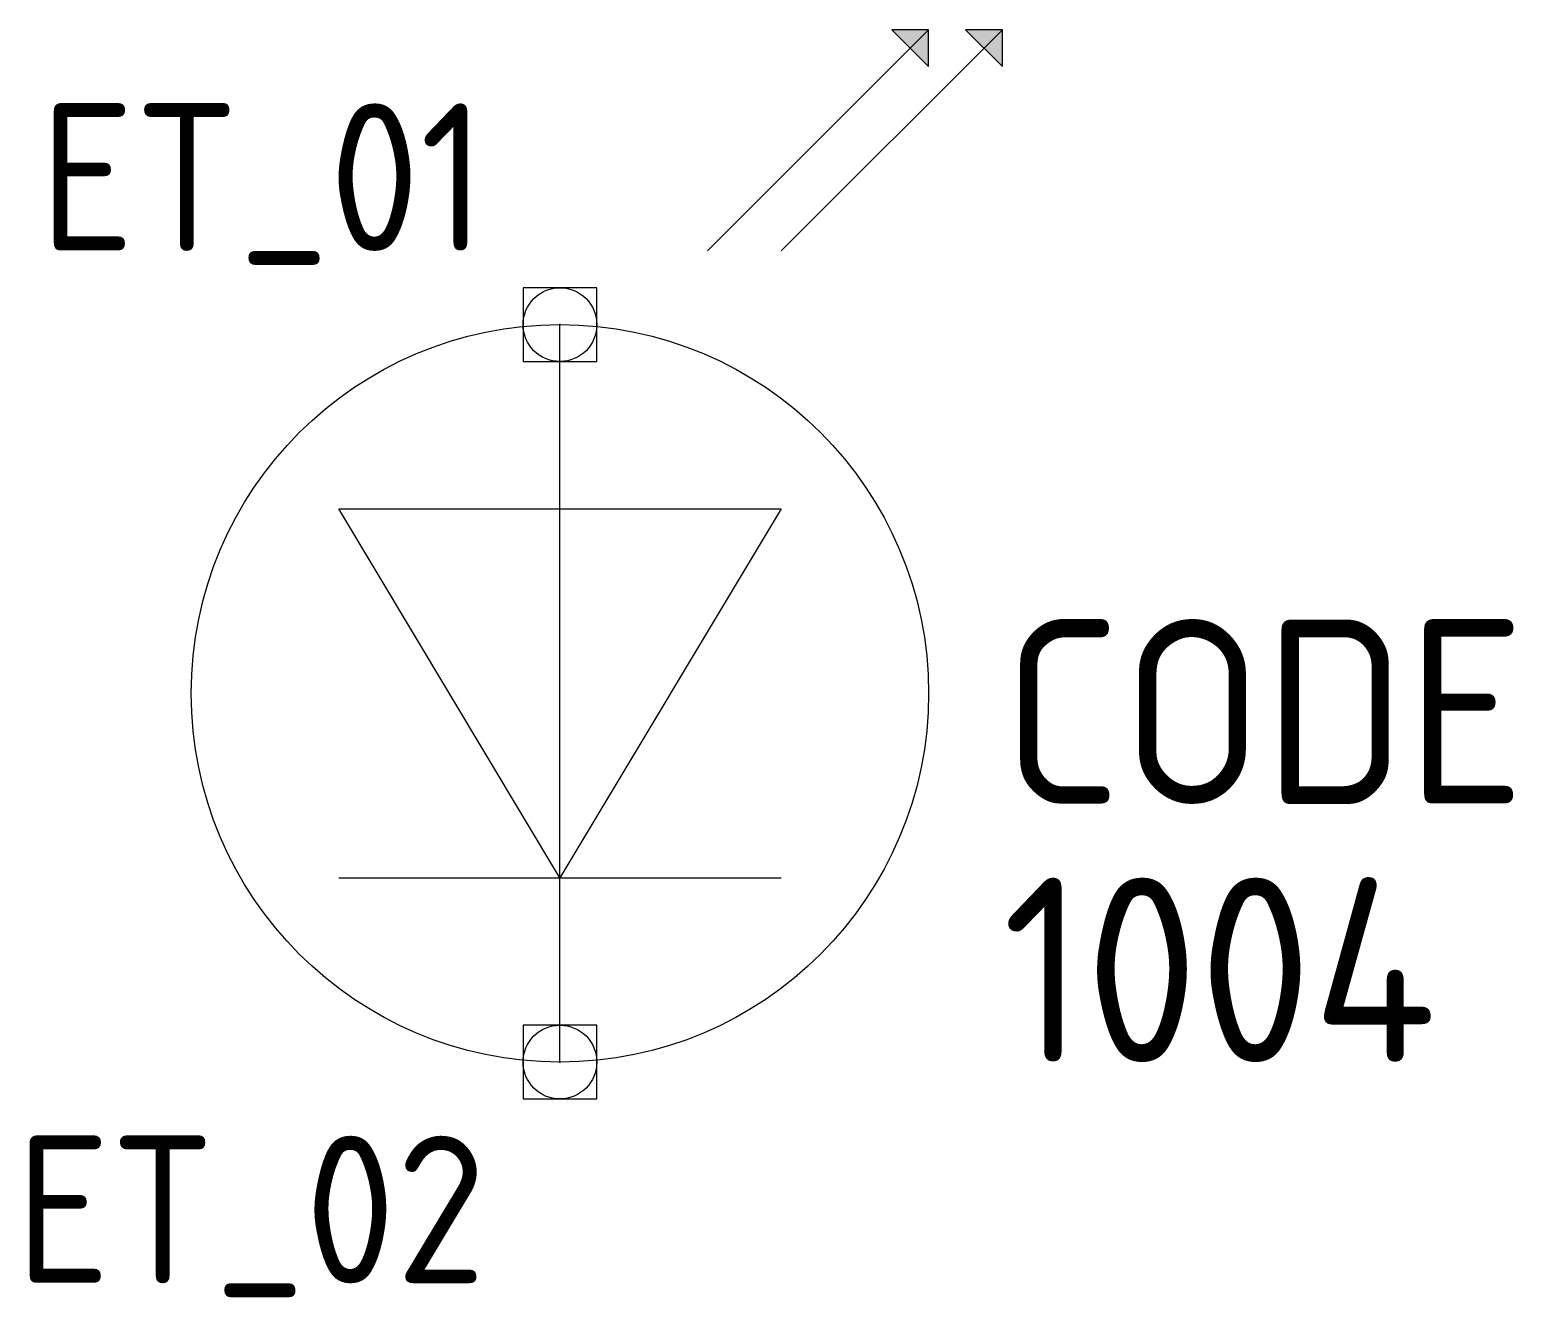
# Model space of a CAD drawing. Extents: x -7.2 to 12.9, y -8.2 to 9.
import ezdxf
from ezdxf.enums import TextEntityAlignment as Align

# ---------------------------------------------------------------- set-up
doc = ezdxf.new("R2010")
doc.units = 0
doc.header["$LTSCALE"] = 10
doc.header["$MEASUREMENT"] = 0
doc.header["$PDMODE"] = 96
doc.header["$PDSIZE"] = 1
doc.layers.get('0').update_dxf_attribs({"linetype": 'CONTINUOUS'})
for name, color, linetype in [('250', 6, 'CONTINUOUS'), ('C', 7, 'CONTINUOUS'), ('TKST2', 1, 'CONTINUOUS'), ('TKST3', 3, 'CONTINUOUS')]:
    doc.layers.add(name, color=color, linetype=linetype)
doc.styles.get("Standard").update_dxf_attribs({"font": 'ISO8'})

msp = doc.modelspace()

# ---------------------------------------------------------------- linework, layer by layer
for points in [[(2, 6), (5, 9)], [(3, 6), (6, 9)], [(0, -5), (0, 5)], [(-3, -2.5), (3, -2.5)]]:
    msp.add_lwpolyline(points)
for points in [[(5, 9), (4.5, 9), (5, 8.5), (5, 9)], [(6, 9), (5.5, 9), (6, 8.5), (6, 9)], [(-3, 2.5), (3, 2.5), (0, -2.5), (-3, 2.5)]]:
    msp.add_lwpolyline(points, close=True)
msp.add_circle((0, 0), 5)
for points in [[(4.5, 9), (5, 9), (5, 8.5)], [(5.5, 9), (6, 9), (6, 8.5)]]:
    msp.add_solid(points)
at = {"layer": 'C', "color": 1}
msp.add_point((0, 5), dxfattribs=at)
at = {"layer": 'C', "color": 2}
msp.add_point((0, -5), dxfattribs=at)

# ---------------------------------------------------------------- texts
at = {"layer": '250'}
msp.add_attdef('1004', (6, -5), 'mat', height=2.5, dxfattribs=at)
at = {"layer": 'TKST2'}
msp.add_attdef('ET_01', text='', height=2, dxfattribs=at).set_placement((-1, 6), align=Align.RIGHT)
msp.add_attdef('ET_02', text='', height=2, dxfattribs=at).set_placement((-1, -6), align=Align.TOP_RIGHT)
at = {"layer": 'TKST3'}
msp.add_attdef('CODE', (6, -1.5), '-H', height=2.5, dxfattribs=at)

doc.saveas('drawing.dxf')
